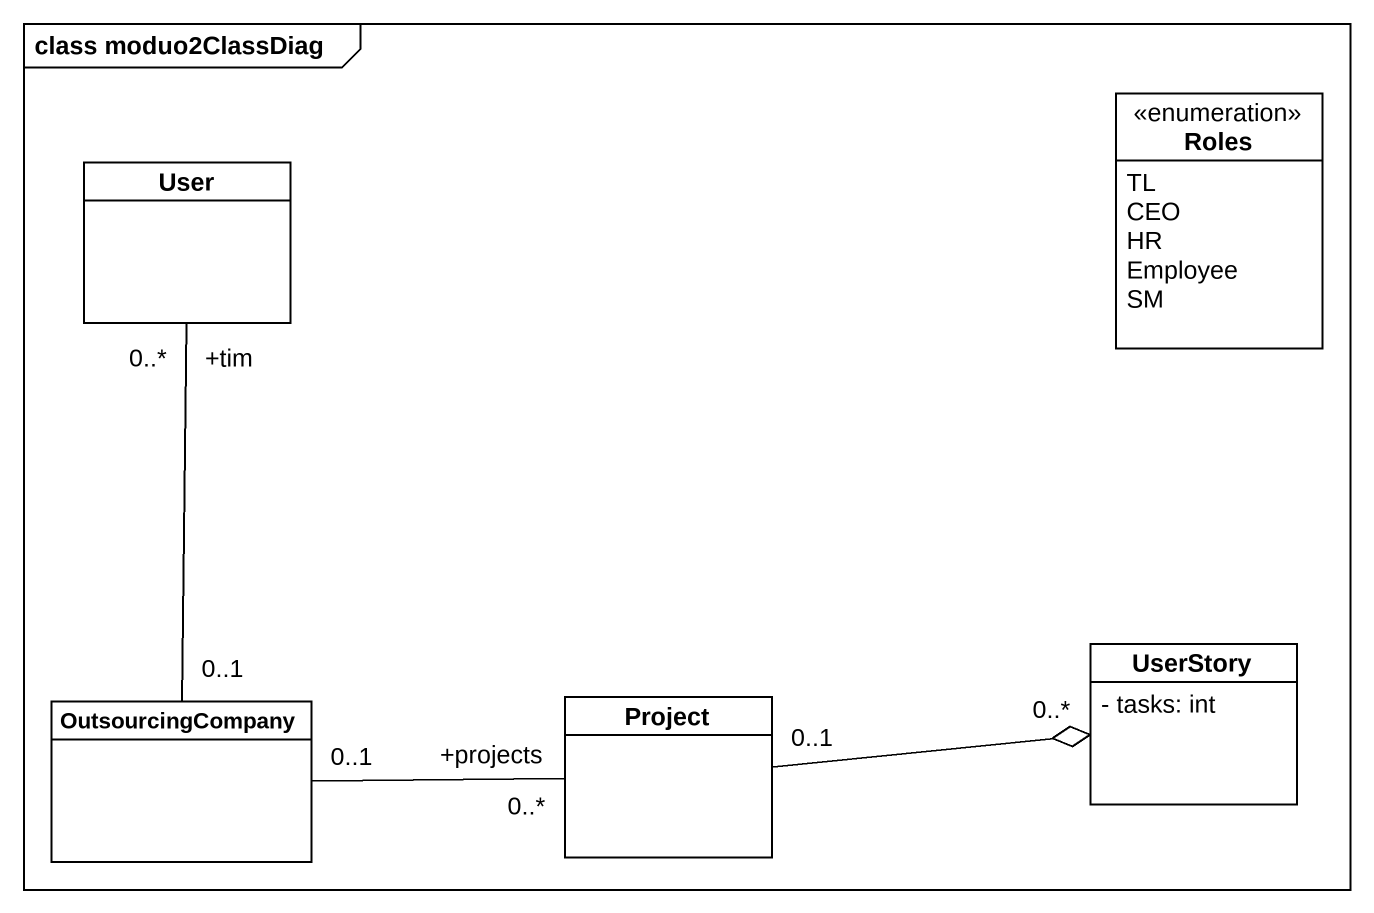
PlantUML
@startuml
mainframe class moduo2ClassDiag
hide circle
hide empty members
skinparam classAttributeIconSize 0
enum Roles {
  TL
  CEO
  HR
  Employee
  SM
}
class User
class UserStory {
  - tasks: int
}
class OutsourcingCompany
class Project
OutsourcingCompany "0..1" -up- "+tim\n0..*" User
OutsourcingCompany "0..1" -right- "+projects\n0..*" Project
Project "0..1" -right-o "0..*" UserStory
@enduml
